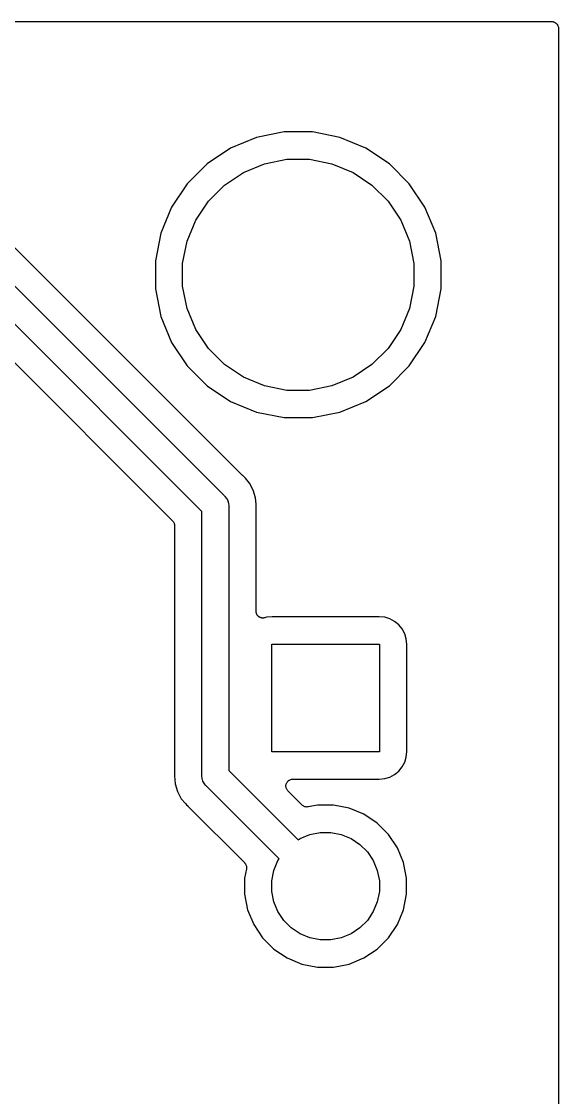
# Model space of a CAD drawing. Extents: x 3.04 to 9.02, y -6.31 to -2.47.
# Drawn here: x 8.627 to 9.021, y -3.263 to -2.474 of the extents above; entities that cross this region are included whole.
import ezdxf

# ---------------------------------------------------------------- set-up
doc = ezdxf.new("R2010")
doc.units = 0
doc.header["$MEASUREMENT"] = 0
doc.layers.add('BLACK', color=7, linetype='CONTINUOUS')

msp = doc.modelspace()

# ---------------------------------------------------------------- linework, layer by layer
at = {"layer": 'BLACK', "linetype": 'CONTINUOUS'}
for p, q in [((8.59755, -2.47447), (9.01553, -2.47447)), ((9.01553, -2.47447), (9.01557, -2.47447)), ((9.01557, -2.47447), (9.01557, -2.47447)), ((9.01557, -2.47447), (9.01557, -2.47447)), ((9.01557, -2.47447), (9.0156, -2.47447)), ((9.0156, -2.47447), (9.01607, -2.47452)), ((9.01607, -2.47452), (9.01654, -2.47457)), ((9.01654, -2.47457), (9.01655, -2.47458)), ((9.01655, -2.47458), (9.01657, -2.47458)), ((9.01657, -2.47458), (9.01702, -2.47472)), ((9.01702, -2.47472), (9.01747, -2.47486)), ((9.01747, -2.47486), (9.01748, -2.47487)), ((9.01748, -2.47487), (9.0175, -2.47487)), ((9.0175, -2.47487), (9.01791, -2.4751)), ((9.01791, -2.4751), (9.01833, -2.47532)), ((9.01833, -2.47532), (9.01834, -2.47533)), ((9.01834, -2.47533), (9.01836, -2.47534)), ((9.01836, -2.47534), (9.01872, -2.47564)), ((9.01872, -2.47564), (9.01908, -2.47595)), ((9.01908, -2.47595), (9.01909, -2.47596)), ((9.01909, -2.47596), (9.0191, -2.47597)), ((9.0191, -2.47597), (9.0194, -2.47634)), ((9.0194, -2.47634), (9.0197, -2.4767)), ((9.0197, -2.4767), (9.0197, -2.47672)), ((9.0197, -2.47672), (9.01972, -2.47673)), ((9.01972, -2.47673), (9.01993, -2.47715)), ((9.01993, -2.47715), (9.02015, -2.47756)), ((9.02015, -2.47756), (9.02016, -2.47758)), ((9.02016, -2.47758), (9.02017, -2.4776)), ((9.02017, -2.4776), (9.0203, -2.47805)), ((9.0203, -2.47805), (9.02044, -2.4785)), ((9.02044, -2.4785), (9.02044, -2.47851)), ((9.02044, -2.47851), (9.02044, -2.47853)), ((9.02044, -2.47853), (9.02049, -2.479)), ((9.02049, -2.479), (9.02053, -2.47947)), ((9.02053, -2.47947), (9.02053, -6.30303)), ((8.79948, -2.55938), (8.78043, -2.56726)), ((8.81969, -2.55535), (8.79948, -2.55938)), ((8.84031, -2.55535), (8.81969, -2.55535)), ((8.86052, -2.55938), (8.84031, -2.55535)), ((8.87957, -2.56726), (8.86052, -2.55938)), ((8.78043, -2.56726), (8.76329, -2.57872)), ((8.89671, -2.57872), (8.87957, -2.56726)), ((8.80531, -2.57861), (8.82166, -2.57535)), ((8.82166, -2.57535), (8.83834, -2.57535)), ((8.83834, -2.57535), (8.85469, -2.57861)), ((8.76329, -2.57872), (8.74872, -2.59329)), ((8.77604, -2.59425), (8.78991, -2.58499)), ((8.78991, -2.58499), (8.80531, -2.57861)), ((8.85469, -2.57861), (8.87009, -2.58499)), ((8.87009, -2.58499), (8.88396, -2.59425)), ((8.91128, -2.59329), (8.89671, -2.57872)), ((8.74872, -2.59329), (8.73726, -2.61043)), ((8.76425, -2.60604), (8.77604, -2.59425)), ((8.88396, -2.59425), (8.89575, -2.60604)), ((8.92274, -2.61043), (8.91128, -2.59329)), ((8.75499, -2.61991), (8.76425, -2.60604)), ((8.89575, -2.60604), (8.90501, -2.61991)), ((8.73726, -2.61043), (8.72938, -2.62948)), ((8.93062, -2.62948), (8.92274, -2.61043)), ((8.57818, -2.62426), (8.77593, -2.82201)), ((8.63494, -2.65274), (8.60269, -2.62048)), ((8.74861, -2.63531), (8.75499, -2.61991)), ((8.90501, -2.61991), (8.91139, -2.63531)), ((8.72938, -2.62948), (8.72535, -2.64969)), ((8.93465, -2.64969), (8.93062, -2.62948)), ((8.75946, -2.83338), (8.56426, -2.63818)), ((8.74535, -2.65166), (8.74861, -2.63531)), ((8.91139, -2.63531), (8.91465, -2.65166)), ((8.7892, -2.807), (8.63494, -2.65274)), ((8.72535, -2.64969), (8.72535, -2.67031)), ((8.74535, -2.66834), (8.74535, -2.65166)), ((8.91465, -2.65166), (8.91465, -2.66834)), ((8.93465, -2.67031), (8.93465, -2.64969)), ((8.72535, -2.67031), (8.72938, -2.69052)), ((8.74861, -2.68469), (8.74535, -2.66834)), ((8.91465, -2.66834), (8.91139, -2.68469)), ((8.93062, -2.69052), (8.93465, -2.67031)), ((8.75499, -2.70009), (8.74861, -2.68469)), ((8.91139, -2.68469), (8.90501, -2.70009)), ((8.72938, -2.69052), (8.73726, -2.70957)), ((8.92274, -2.70957), (8.93062, -2.69052)), ((8.76425, -2.71396), (8.75499, -2.70009)), ((8.90501, -2.70009), (8.89575, -2.71396)), ((8.73726, -2.70957), (8.74872, -2.72671)), ((8.91128, -2.72671), (8.92274, -2.70957)), ((8.61, -2.7122), (8.738, -2.8402)), ((8.77604, -2.72575), (8.76425, -2.71396)), ((8.89575, -2.71396), (8.88396, -2.72575)), ((8.74872, -2.72671), (8.76329, -2.74128)), ((8.78991, -2.73501), (8.77604, -2.72575)), ((8.88396, -2.72575), (8.87009, -2.73501)), ((8.89671, -2.74128), (8.91128, -2.72671)), ((8.76329, -2.74128), (8.78043, -2.75274)), ((8.80531, -2.74139), (8.78991, -2.73501)), ((8.82166, -2.74465), (8.80531, -2.74139)), ((8.85469, -2.74139), (8.83834, -2.74465)), ((8.87009, -2.73501), (8.85469, -2.74139)), ((8.87957, -2.75274), (8.89671, -2.74128)), ((8.83834, -2.74465), (8.82166, -2.74465)), ((8.78043, -2.75274), (8.79948, -2.76062)), ((8.86052, -2.76062), (8.87957, -2.75274)), ((8.79948, -2.76062), (8.81969, -2.76465)), ((8.81969, -2.76465), (8.84031, -2.76465)), ((8.84031, -2.76465), (8.86052, -2.76062)), ((8.78936, -2.80713), (8.7892, -2.807)), ((8.78951, -2.80728), (8.78936, -2.80713)), ((8.78956, -2.80732), (8.78951, -2.80728)), ((8.79051, -2.8081), (8.78956, -2.80732)), ((8.79129, -2.80905), (8.79051, -2.8081)), ((8.79326, -2.81145), (8.79129, -2.80905)), ((8.79129, -2.80905), (8.79129, -2.80905)), ((8.79424, -2.81265), (8.79326, -2.81145)), ((8.79326, -2.81145), (8.79326, -2.81145)), ((8.79701, -2.81783), (8.79424, -2.81265)), ((8.79872, -2.82346), (8.79701, -2.81783)), ((8.77593, -2.82201), (8.7763, -2.82231)), ((8.7763, -2.82231), (8.77753, -2.82381)), ((8.77753, -2.82381), (8.7781, -2.82488)), ((8.7781, -2.82488), (8.77844, -2.82552)), ((8.77844, -2.82552), (8.77901, -2.82738)), ((8.77901, -2.82738), (8.7792, -2.82931)), ((8.7792, -2.82931), (8.77915, -2.82979)), ((8.79917, -2.82808), (8.79872, -2.82346)), ((8.79917, -2.82809), (8.79917, -2.82808)), ((8.79929, -2.82931), (8.79917, -2.82809)), ((8.79917, -2.83053), (8.79929, -2.82931)), ((8.75946, -3.02662), (8.75946, -2.83338)), ((8.77915, -2.82979), (8.77915, -3.02303)), ((8.79915, -2.83095), (8.79917, -2.83074)), ((8.79915, -2.83102), (8.79915, -2.83095)), ((8.79915, -2.90647), (8.79915, -2.83102)), ((8.79917, -2.83074), (8.79917, -2.83053)), ((8.738, -2.8402), (8.73801, -2.84022)), ((8.73801, -2.84022), (8.73801, -2.84022)), ((8.73801, -2.84022), (8.73801, -2.84022)), ((8.73801, -2.84022), (8.73805, -2.84025)), ((8.73805, -2.84025), (8.73834, -2.84062)), ((8.73834, -2.84062), (8.73863, -2.84097)), ((8.73863, -2.84097), (8.73864, -2.841)), ((8.73864, -2.841), (8.73866, -2.84102)), ((8.73866, -2.84102), (8.73887, -2.84143)), ((8.73887, -2.84143), (8.73909, -2.84183)), ((8.73909, -2.84183), (8.73909, -2.84186)), ((8.73909, -2.84186), (8.73911, -2.84188)), ((8.73911, -2.84188), (8.73924, -2.84233)), ((8.73924, -2.84233), (8.73937, -2.84277)), ((8.73937, -2.84277), (8.73937, -2.84279)), ((8.73937, -2.84279), (8.73938, -2.84282)), ((8.73938, -2.84282), (8.73942, -2.84328)), ((8.73942, -2.84328), (8.73946, -2.84374)), ((8.73946, -2.84374), (8.73946, -3.02539)), ((8.79917, -2.9067), (8.79915, -2.90647)), ((8.79917, -2.90693), (8.79917, -2.9067)), ((8.79922, -2.90718), (8.79917, -2.90693)), ((8.79924, -2.90744), (8.79922, -2.90718)), ((8.79931, -2.90766), (8.79924, -2.90744)), ((8.79935, -2.90789), (8.79931, -2.90766)), ((8.79945, -2.90813), (8.79935, -2.90789)), ((8.79953, -2.90838), (8.79945, -2.90813)), ((8.79964, -2.90858), (8.79953, -2.90838)), ((8.79972, -2.90879), (8.79964, -2.90858)), ((8.79986, -2.90901), (8.79972, -2.90879)), ((8.79998, -2.90924), (8.79986, -2.90901)), ((8.80013, -2.90942), (8.79998, -2.90924)), ((8.80026, -2.90961), (8.80013, -2.90942)), ((8.80044, -2.90979), (8.80026, -2.90961)), ((8.8006, -2.90999), (8.80044, -2.90979)), ((8.80078, -2.91014), (8.8006, -2.90999)), ((8.80094, -2.91031), (8.80078, -2.91014)), ((8.80115, -2.91045), (8.80094, -2.91031)), ((8.80135, -2.91062), (8.80115, -2.91045)), ((8.80156, -2.91073), (8.80135, -2.91062)), ((8.80175, -2.91086), (8.80156, -2.91073)), ((8.80198, -2.91096), (8.80175, -2.91086)), ((8.80221, -2.91108), (8.80198, -2.91096)), ((8.80243, -2.91115), (8.80221, -2.91108)), ((8.80264, -2.91124), (8.80243, -2.91115)), ((8.8029, -2.91129), (8.80264, -2.91124)), ((8.80314, -2.91137), (8.8029, -2.91129)), ((8.80337, -2.91139), (8.80314, -2.91137)), ((8.8036, -2.91144), (8.80337, -2.91139)), ((8.80386, -2.91144), (8.8036, -2.91144)), ((8.80411, -2.91147), (8.80386, -2.91144)), ((8.80434, -2.91145), (8.80411, -2.91147)), ((8.80457, -2.91145), (8.80434, -2.91145)), ((8.80483, -2.91141), (8.80457, -2.91145)), ((8.80509, -2.91138), (8.80483, -2.91141)), ((8.80531, -2.91132), (8.80509, -2.91138)), ((8.80553, -2.91128), (8.80531, -2.91132)), ((8.8056, -2.91126), (8.80553, -2.91128)), ((8.80671, -2.91092), (8.8056, -2.91126)), ((8.81088, -2.91051), (8.80671, -2.91092)), ((8.88912, -2.91051), (8.81088, -2.91051)), ((8.89329, -2.91092), (8.88912, -2.91051)), ((8.89706, -2.91206), (8.89329, -2.91092)), ((8.90054, -2.91392), (8.89706, -2.91206)), ((8.90358, -2.91642), (8.90054, -2.91392)), ((8.90608, -2.91946), (8.90358, -2.91642)), ((8.90794, -2.92294), (8.90608, -2.91946)), ((8.90908, -2.92671), (8.90794, -2.92294)), ((8.81063, -3.00937), (8.81063, -2.93063)), ((8.81063, -2.93063), (8.88937, -2.93063)), ((8.88937, -2.93063), (8.88937, -3.00937)), ((8.90949, -2.93088), (8.90908, -2.92671)), ((8.90949, -3.00912), (8.90949, -2.93088)), ((8.88937, -3.00937), (8.81063, -3.00937)), ((8.90908, -3.01329), (8.90949, -3.00912)), ((8.90608, -3.02054), (8.90794, -3.01706)), ((8.90794, -3.01706), (8.90908, -3.01329)), ((8.73944, -3.02588), (8.73932, -3.0271)), ((8.73946, -3.02546), (8.73944, -3.02567)), ((8.73944, -3.02567), (8.73944, -3.02588)), ((8.73946, -3.02539), (8.73946, -3.02546)), ((8.77915, -3.02303), (8.82996, -3.07384)), ((8.89706, -3.02794), (8.90054, -3.02608)), ((8.90054, -3.02608), (8.90358, -3.02358)), ((8.90358, -3.02358), (8.90608, -3.02054)), ((8.73932, -3.0271), (8.7399, -3.03295)), ((8.7399, -3.03295), (8.7416, -3.03858)), ((8.75942, -3.0271), (8.75946, -3.02662)), ((8.75961, -3.02903), (8.75942, -3.0271)), ((8.76017, -3.03089), (8.75961, -3.02903)), ((8.76099, -3.03243), (8.76017, -3.03089)), ((8.76108, -3.0326), (8.76099, -3.03243)), ((8.76231, -3.0341), (8.76108, -3.0326)), ((8.76269, -3.0344), (8.76231, -3.0341)), ((8.81604, -3.08776), (8.76269, -3.0344)), ((8.82097, -3.03444), (8.82102, -3.03396)), ((8.82097, -3.03445), (8.82097, -3.03444)), ((8.82097, -3.03446), (8.82097, -3.03445)), ((8.82101, -3.03493), (8.82097, -3.03446)), ((8.82102, -3.03396), (8.82107, -3.03349)), ((8.82107, -3.03349), (8.82108, -3.03348)), ((8.82108, -3.03347), (8.82122, -3.03301)), ((8.82108, -3.03348), (8.82108, -3.03347)), ((8.82122, -3.03301), (8.82136, -3.03255)), ((8.82136, -3.03255), (8.82137, -3.03255)), ((8.82137, -3.03254), (8.8216, -3.03211)), ((8.82137, -3.03255), (8.82137, -3.03254)), ((8.8216, -3.03211), (8.82183, -3.0317)), ((8.82183, -3.03169), (8.82184, -3.03168)), ((8.82183, -3.0317), (8.82183, -3.03169)), ((8.82184, -3.03168), (8.82214, -3.03131)), ((8.82214, -3.03131), (8.82245, -3.03094)), ((8.82245, -3.03094), (8.82246, -3.03093)), ((8.82245, -3.03094), (8.82245, -3.03094)), ((8.82246, -3.03093), (8.82283, -3.03063)), ((8.82283, -3.03063), (8.8232, -3.03033)), ((8.8232, -3.03033), (8.82321, -3.03032)), ((8.82321, -3.03032), (8.82322, -3.03032)), ((8.82322, -3.03032), (8.82364, -3.03009)), ((8.82364, -3.03009), (8.82407, -3.02987)), ((8.82407, -3.02987), (8.82408, -3.02986)), ((8.82407, -3.02987), (8.82407, -3.02987)), ((8.82408, -3.02986), (8.82454, -3.02973)), ((8.82454, -3.02973), (8.825, -3.02959)), ((8.825, -3.02959), (8.82501, -3.02959)), ((8.82501, -3.02959), (8.82502, -3.02958)), ((8.82502, -3.02958), (8.82549, -3.02954)), ((8.82549, -3.02954), (8.82597, -3.02949)), ((8.82597, -3.02949), (8.88912, -3.02949)), ((8.88912, -3.02949), (8.89329, -3.02908)), ((8.89329, -3.02908), (8.89706, -3.02794)), ((8.7416, -3.03858), (8.74437, -3.04376)), ((8.82106, -3.03541), (8.82101, -3.03493)), ((8.82106, -3.03542), (8.82106, -3.03541)), ((8.82106, -3.03543), (8.82106, -3.03542)), ((8.82119, -3.03588), (8.82106, -3.03543)), ((8.82133, -3.03635), (8.82119, -3.03588)), ((8.82133, -3.03636), (8.82133, -3.03635)), ((8.82156, -3.03679), (8.82133, -3.03636)), ((8.82133, -3.03636), (8.82133, -3.03636)), ((8.82178, -3.03721), (8.82156, -3.03679)), ((8.82178, -3.03722), (8.82178, -3.03721)), ((8.82179, -3.03723), (8.82178, -3.03722)), ((8.82208, -3.0376), (8.82179, -3.03723)), ((8.82239, -3.03798), (8.82208, -3.0376)), ((8.8224, -3.03799), (8.82239, -3.03798)), ((8.82243, -3.03803), (8.8224, -3.03799)), ((8.8224, -3.03799), (8.8224, -3.03799)), ((8.8224, -3.03799), (8.8224, -3.03799)), ((8.83282, -3.04841), (8.82243, -3.03803)), ((8.74437, -3.04376), (8.74732, -3.04736)), ((8.74732, -3.04736), (8.74732, -3.04736)), ((8.74732, -3.04736), (8.7481, -3.04831)), ((8.7481, -3.04831), (8.74905, -3.04908)), ((8.74905, -3.04908), (8.74911, -3.04913)), ((8.74911, -3.04913), (8.74925, -3.04928)), ((8.74925, -3.04928), (8.74942, -3.04941)), ((8.74942, -3.04941), (8.79062, -3.09062)), ((8.83318, -3.04871), (8.83282, -3.04841)), ((8.83354, -3.04901), (8.83318, -3.04871)), ((8.83356, -3.04902), (8.83354, -3.04901)), ((8.83358, -3.04903), (8.83356, -3.04902)), ((8.83398, -3.04925), (8.83358, -3.04903)), ((8.83439, -3.04948), (8.83398, -3.04925)), ((8.83441, -3.04948), (8.83439, -3.04948)), ((8.83444, -3.04949), (8.83441, -3.04948)), ((8.83488, -3.04963), (8.83444, -3.04949)), ((8.83532, -3.04977), (8.83488, -3.04963)), ((8.83535, -3.04977), (8.83532, -3.04977)), ((8.83537, -3.04978), (8.83535, -3.04977)), ((8.83583, -3.04983), (8.83537, -3.04978)), ((8.83629, -3.04988), (8.83583, -3.04983)), ((8.83632, -3.04988), (8.83629, -3.04988)), ((8.83634, -3.04988), (8.83632, -3.04988)), ((8.8368, -3.04983), (8.83634, -3.04988)), ((8.83726, -3.04979), (8.8368, -3.04983)), ((8.83731, -3.04979), (8.83726, -3.04979)), ((8.83733, -3.04978), (8.83731, -3.04979)), ((8.83731, -3.04979), (8.83731, -3.04979)), ((8.83731, -3.04979), (8.83731, -3.04979)), ((8.84415, -3.04843), (8.83733, -3.04978)), ((8.85585, -3.04843), (8.84415, -3.04843)), ((8.86732, -3.05071), (8.85585, -3.04843)), ((8.87812, -3.05518), (8.86732, -3.05071)), ((8.88785, -3.06168), (8.87812, -3.05518)), ((8.89612, -3.06995), (8.88785, -3.06168)), ((8.82996, -3.07384), (8.83135, -3.07291)), ((8.83135, -3.07291), (8.83852, -3.06994)), ((8.83852, -3.06994), (8.84612, -3.06843)), ((8.84612, -3.06843), (8.85388, -3.06843)), ((8.85388, -3.06843), (8.86148, -3.06994)), ((8.86148, -3.06994), (8.86865, -3.07291)), ((8.86865, -3.07291), (8.8751, -3.07721)), ((8.90261, -3.07967), (8.89612, -3.06995)), ((8.8751, -3.07721), (8.88058, -3.0827)), ((8.90709, -3.09048), (8.90261, -3.07967)), ((8.81214, -3.09631), (8.81511, -3.08915)), ((8.81511, -3.08915), (8.81604, -3.08776)), ((8.88058, -3.0827), (8.88489, -3.08915)), ((8.88489, -3.08915), (8.88786, -3.09631)), ((8.79062, -3.09062), (8.79063, -3.09063)), ((8.79063, -3.09063), (8.79063, -3.09063)), ((8.79063, -3.09063), (8.79063, -3.09063)), ((8.79063, -3.09063), (8.79067, -3.09067)), ((8.79199, -3.09513), (8.79063, -3.10195)), ((8.79067, -3.09067), (8.79096, -3.09103)), ((8.79096, -3.09103), (8.79125, -3.09139)), ((8.79125, -3.09139), (8.79126, -3.09141)), ((8.79126, -3.09141), (8.79128, -3.09143)), ((8.79128, -3.09143), (8.79149, -3.09184)), ((8.79149, -3.09184), (8.79171, -3.09225)), ((8.79171, -3.09225), (8.79171, -3.09227)), ((8.79171, -3.09227), (8.79172, -3.0923)), ((8.79172, -3.0923), (8.79185, -3.09274)), ((8.79185, -3.09274), (8.79199, -3.09319)), ((8.79199, -3.09319), (8.79199, -3.09321)), ((8.79199, -3.09321), (8.792, -3.09323)), ((8.79203, -3.09467), (8.79199, -3.09513)), ((8.792, -3.09323), (8.79204, -3.0937)), ((8.79208, -3.0942), (8.79203, -3.09467)), ((8.79204, -3.0937), (8.79208, -3.09416)), ((8.79208, -3.09416), (8.79208, -3.09418)), ((8.79208, -3.09418), (8.79208, -3.0942)), ((8.81063, -3.10392), (8.81214, -3.09631)), ((8.88786, -3.09631), (8.88937, -3.10392)), ((8.90937, -3.10195), (8.90709, -3.09048)), ((8.79063, -3.10195), (8.79063, -3.11364)), ((8.81063, -3.11167), (8.81063, -3.10392)), ((8.88937, -3.10392), (8.88937, -3.11167)), ((8.90937, -3.11364), (8.90937, -3.10195)), ((8.81214, -3.11928), (8.81063, -3.11167)), ((8.88937, -3.11167), (8.88786, -3.11928)), ((8.79063, -3.11364), (8.79291, -3.12511)), ((8.81511, -3.12644), (8.81214, -3.11928)), ((8.88786, -3.11928), (8.88489, -3.12644)), ((8.90709, -3.12511), (8.90937, -3.11364)), ((8.79291, -3.12511), (8.79739, -3.13592)), ((8.81942, -3.13289), (8.81511, -3.12644)), ((8.88489, -3.12644), (8.88058, -3.13289)), ((8.90261, -3.13592), (8.90709, -3.12511)), ((8.79739, -3.13592), (8.80388, -3.14564)), ((8.8249, -3.13838), (8.81942, -3.13289)), ((8.88058, -3.13289), (8.8751, -3.13838)), ((8.89612, -3.14564), (8.90261, -3.13592)), ((8.83135, -3.14268), (8.8249, -3.13838)), ((8.83852, -3.14565), (8.83135, -3.14268)), ((8.86865, -3.14268), (8.86148, -3.14565)), ((8.8751, -3.13838), (8.86865, -3.14268)), ((8.80388, -3.14564), (8.81215, -3.15391)), ((8.84612, -3.14717), (8.83852, -3.14565)), ((8.85388, -3.14717), (8.84612, -3.14717)), ((8.86148, -3.14565), (8.85388, -3.14717)), ((8.88785, -3.15391), (8.89612, -3.14564)), ((8.81215, -3.15391), (8.82188, -3.16041)), ((8.82188, -3.16041), (8.83268, -3.16488)), ((8.86732, -3.16488), (8.87812, -3.16041)), ((8.87812, -3.16041), (8.88785, -3.15391)), ((8.83268, -3.16488), (8.84415, -3.16717)), ((8.84415, -3.16717), (8.85585, -3.16717)), ((8.85585, -3.16717), (8.86732, -3.16488))]:
    msp.add_line(p, q, dxfattribs=at)

doc.saveas('drawing.dxf')
